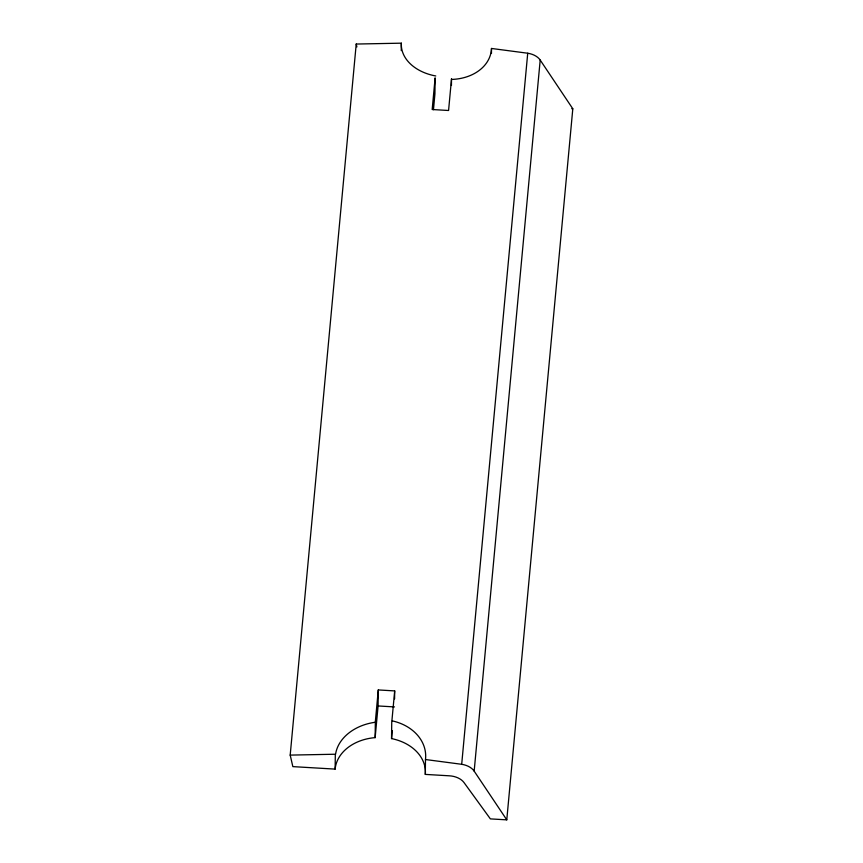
<?xml version="1.0" encoding="UTF-8"?>
<svg xmlns="http://www.w3.org/2000/svg" width="863" height="863" viewBox="0 0 863 863"><rect width="100%" height="100%" fill="white"/><g stroke="black" fill="none" stroke-linecap="round" stroke-linejoin="round"><path stroke-width="1.29" d="M290.195 755.103L292.848 766.624L335.135 769.106L335.319 754.23L290.195 755.103L356.225 44.045L401.349 43.172A45.156 32.05 1 0 0 435.772 75.976M335.135 769.106A45.2 34.315 0.7 0 1 375.146 737.628L375.34 721.63L378.285 689.947L394.682 690.907L394.585 698.911M375.146 737.628L378.091 705.956L378.285 689.947M451.608 79.439A45.156 34.315 7.7 0 0 491.489 48.457L527.725 53.226A16.44 10.68 5.3 0 1 540.195 60.054L572.805 108.792L506.775 819.85L490.378 818.89L464.014 782.568A16.44 10.68 5.3 0 0 449.44 775.815L425.308 774.402A45.2 34.315 0.7 0 0 391.543 738.588L391.737 722.59L394.682 690.907M401.263 50.604L401.349 43.172M425.308 774.402L425.481 759.526A45.156 36.332 0.4 0 0 392.309 720.896M451.435 85.48L451.522 78.813L448.577 110.496L432.18 109.525L435.125 77.853L434.93 93.862L433.463 109.698M491.457 53.42L491.511 48.457M391.543 738.588L392.277 730.67M506.775 819.85L474.165 771.123A16.44 10.68 5.3 0 0 461.694 764.294L527.725 53.226M474.165 771.123L540.195 60.054M571.781 108.727L572.805 108.792M378.091 705.956L394.488 706.916M425.481 759.526L461.694 764.294M356.225 44.045L356.894 46.926M335.578 754.24A45.156 34.035 -6.2 0 1 375.437 722.245"/></g></svg>
